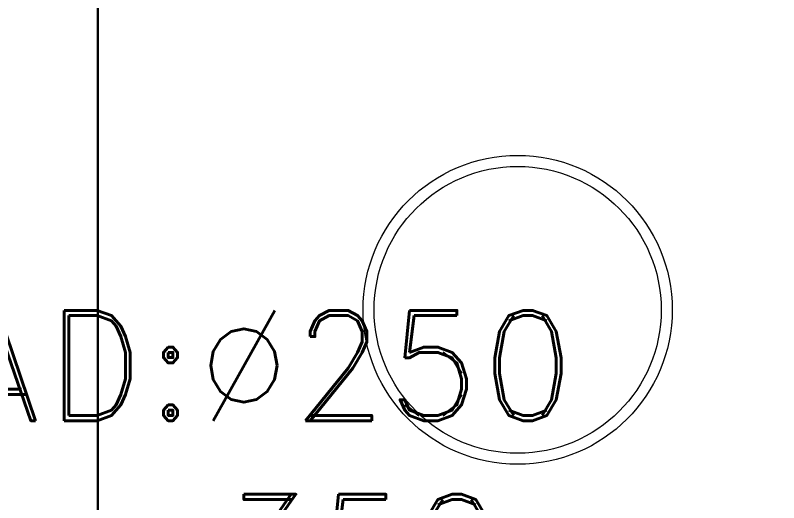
# Model space of a CAD drawing. Header units: millimetres. Extents: x -160614 to 59925, y -157025 to 0.
# Drawn here: x -37027 to -36336, y -114775 to -114333 of the extents above; entities that cross this region are included whole.
import ezdxf
from ezdxf import colors
from ezdxf.entities.mleader import LeaderData, LeaderLine
from ezdxf.math import Vec2, Vec3

# ---------------------------------------------------------------- set-up
doc = ezdxf.new("R2010")
doc.units = ezdxf.units.MM
doc.header["$LTSCALE"] = 8
doc.layers.add('72_EGR_EQP_TAG', color=9, linetype='Continuous', lineweight=5)
doc.layers.add('LOADING', color=9, linetype='Continuous', lineweight=5)
for name, color, linetype in [('A-EXH', 1, 'Continuous'), ('AC-EXHAUST-TXT', 25, 'Continuous'), ('X-WHITE glass', 9, 'Continuous')]:
    doc.layers.add(name, color=color, linetype=linetype)
doc.styles.add('ROMAND', font='romand.shx')

# ---------------------------------------------------------------- blocks, each defined once
blk = doc.blocks.new('WM00001-P')
at = {"layer": 'LOADING'}
for radius in [0.1400000000000001, 0.13]:
    blk.add_circle((5.684341886080801e-14, 0), radius, dxfattribs=at)
blk = doc.blocks.new('1stF')
at = {"layer": 'X-WHITE glass', "color": 9, "lineweight": 30, "ltscale": 6}
blk.add_line((-36952.34296295841, -115862.6130426394, 0.1044569282078957), (-36952.34296297285, -113642.6130426395, 0.1044569282078957), dxfattribs=at)
at = {"layer": 'LOADING', "color": 9, "extrusion": (2.256438673420658e-18, -2.240189451858898e-05, -0.9999999997490776), "xscale": -1000, "yscale": 1000, "zscale": 1000, "rotation": 90}
blk.add_blockref('WM00001-P', (36572.31586176895, -114599.832783938, 2.587756828298857), dxfattribs=at)
blk = doc.blocks.new('HVACFF')
at = {"layer": 'AC-EXHAUST-TXT'}
ml = blk.add_multileader_mtext('Standard', dxfattribs=at)
ml.set_content('{\\C152;\\c12285479;EAD:%%C250}\\P{\\C1;IL=-350mm}', color=256, style='ROMAND')
ml.set_leader_properties(color=256)
ml.build(insert=Vec2(0, 0))
ml.multileader.update_dxf_attribs({"text_left_attachment_type": 2, "text_right_attachment_type": 2, "dogleg_length": 487.7051664219338, "arrow_head_size": 100})
ctx = ml.context
ctx.base_point, ctx.char_height, ctx.arrow_head_size, ctx.landing_gap_size, ctx.plane_origin, ctx.plane_x_axis, ctx.plane_y_axis = Vec3(-37217.35281733773, -114733.647158994, 4.194520057887719e-09), 100, 100, 50, Vec3(-32214.75093703393, -120044.089988388, -1.154786174164732e-08), Vec3(0.9999999999453071, -1.045877037983423e-05, 3.383039458371172e-23), Vec3(1.045877037983423e-05, 0.9999999999453071, 2.964448994077272e-12)
ctx.left_attachment, ctx.right_attachment = 2, 2
notes = []
notes.append((ctx, [(0, (1, 1, 0), (-37382.91888291251, -114733.6454273765, 4.194520057882119e-09), (0.9999999999453071, -1.045877037983423e-05, 3.383039458371172e-23), 165.5660655838383, [(2, [(-37795.72607760436, -115046.4746095002, 3.267141104786741e-09)], 0, [])])]))
ctx.mtext.insert, ctx.mtext.text_direction, ctx.mtext.rotation, ctx.mtext.flow_direction, ctx.mtext.extrusion = Vec3(-37167.35142283775, -114600.3143486065, 4.589779923766381e-09), Vec3(0.9999999999453071, -1.045877037983423e-05, 3.383039458371172e-23), 6.283174848409206, 5, Vec3(-3.100452516275057e-17, -2.964448993913593e-12, 1)
for ctx, leaders in notes:
    for number, flags, end, landing, length, lines in leaders:
        leader = LeaderData()
        leader.index, (leader.has_last_leader_line, leader.has_dogleg_vector, leader.attachment_direction) = number, flags
        leader.last_leader_point, leader.dogleg_vector, leader.dogleg_length = Vec3(end), Vec3(landing), length
        for number, points, colour, breaks in lines:
            line = LeaderLine()
            line.index, line.vertices, line.color, line.breaks = number, Vec3.list(points), colors.encode_raw_color(colour), breaks
            leader.lines.append(line)
        ctx.leaders.append(leader)

msp = doc.modelspace()

# ---------------------------------------------------------------- block references
at = {"layer": '72_EGR_EQP_TAG'}
msp.add_blockref('1stF', (0, 0), dxfattribs=at)
at = {"layer": 'A-EXH'}
msp.add_blockref('HVACFF', (0, 0), dxfattribs=at)

doc.saveas('drawing.dxf')
